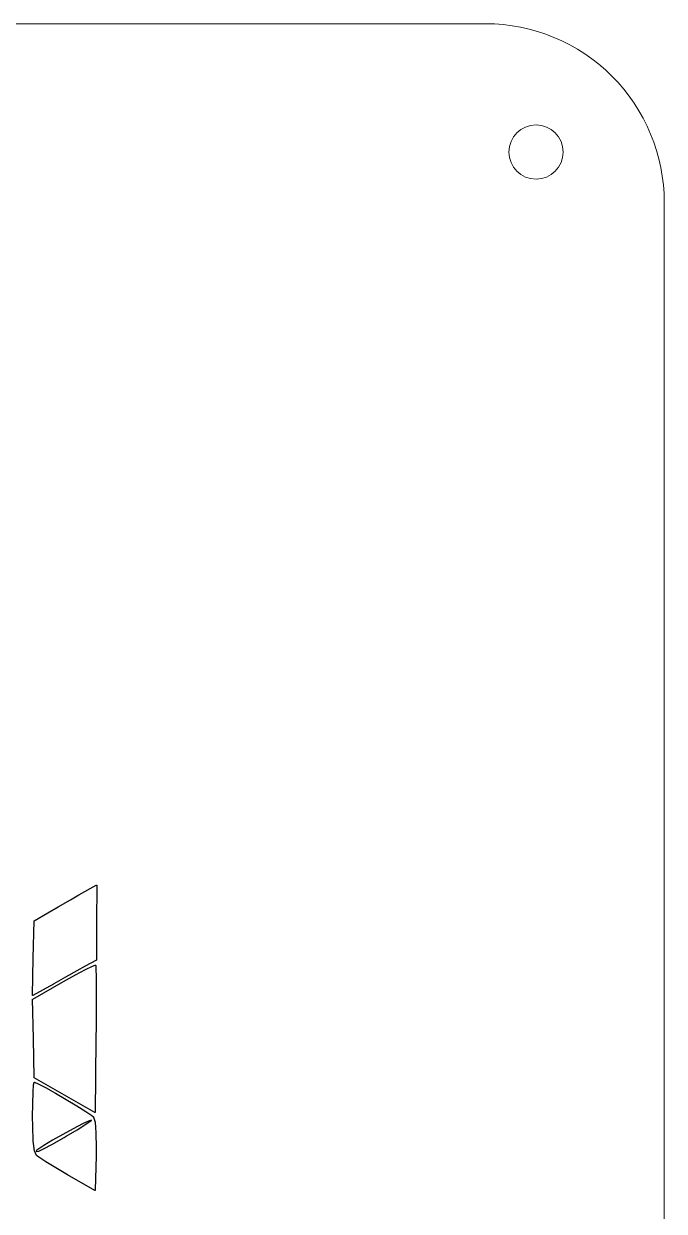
# Model space of a CAD drawing. Header units: inches. Extents: x 37 to 422, y 22 to 313.
# Drawn here: x 384.8 to 420.7, y 246.7 to 313.1 of the extents above; entities that cross this region are included whole.
import ezdxf

# ---------------------------------------------------------------- set-up
doc = ezdxf.new("R2010")
doc.units = ezdxf.units.IN
doc.header["$MEASUREMENT"] = 0
doc.layers.add('Cutout', color=7, linetype='Continuous', lineweight=0, true_color=0xde3535)
doc.layers.add('Etching', color=142, linetype='Continuous')

msp = doc.modelspace()

# ---------------------------------------------------------------- linework, layer by layer
at = {"layer": 'Cutout'}
msp.add_lwpolyline([(298.25, 197.032, -0.414214), (288.25, 207.032), (288.25, 303.122, -0.414214), (298.25, 313.122), (410.7, 313.122, -0.414214), (420.7, 303.122), (420.7, 207.032, -0.414214), (410.7, 197.032)], format="xyb", close=True, dxfattribs=at)
at = {"layer": 'Cutout', "lineweight": 0}
msp.add_circle((413.522, 305.943), 1.52, dxfattribs=at)
at = {"layer": 'Etching', "linetype": 'Continuous'}
for p, q in [((387.928, 264.369), (388.9, 264.923)), ((388.9, 264.923), (388.903, 264.924)), ((388.903, 264.924), (388.906, 264.924)), ((388.906, 264.924), (388.906, 264.925)), ((388.906, 264.925), (388.909, 264.924)), ((388.906, 264.924), (388.906, 264.924)), ((388.909, 264.924), (388.912, 264.924)), ((388.912, 264.924), (388.912, 264.924)), ((388.912, 264.924), (388.912, 264.924)), ((388.912, 264.924), (388.915, 264.924)), ((388.915, 264.924), (388.915, 264.923)), ((388.915, 264.923), (388.915, 264.923)), ((388.915, 264.923), (388.915, 264.923)), ((388.915, 264.923), (388.918, 264.921)), ((388.918, 264.921), (388.921, 264.919)), ((388.921, 264.919), (388.921, 264.919)), ((388.921, 264.919), (388.921, 264.919)), ((388.921, 264.919), (388.921, 264.917)), ((388.921, 264.917), (388.924, 264.915)), ((388.924, 264.91), (388.921, 262.823)), ((388.924, 264.915), (388.924, 264.915)), ((388.924, 264.915), (388.924, 264.915)), ((388.924, 264.915), (388.924, 264.912)), ((388.924, 264.912), (388.924, 264.91)), ((386.773, 263.707), (387.466, 264.105)), ((387.466, 264.105), (387.928, 264.369)), ((387.466, 264.105), (387.466, 264.105)), ((387.466, 264.105), (387.466, 264.105)), ((387.928, 264.369), (387.928, 264.369)), ((387.928, 264.369), (387.928, 264.369)), ((385.429, 262.928), (386.191, 263.371)), ((386.191, 263.372), (386.773, 263.707)), ((386.191, 263.371), (386.191, 263.372)), ((386.191, 263.371), (386.191, 263.371)), ((386.773, 263.707), (386.773, 263.707)), ((386.773, 263.707), (386.773, 263.707)), ((385.375, 260.835), (385.423, 262.915)), ((385.423, 262.92), (385.426, 262.922)), ((385.423, 262.917), (385.423, 262.92)), ((385.423, 262.92), (385.423, 262.92)), ((385.423, 262.92), (385.423, 262.92)), ((385.423, 262.915), (385.423, 262.917)), ((385.426, 262.925), (385.429, 262.926)), ((385.426, 262.924), (385.426, 262.925)), ((385.426, 262.922), (385.426, 262.924)), ((385.426, 262.924), (385.426, 262.924)), ((385.429, 262.926), (385.429, 262.928)), ((388.921, 262.823), (388.921, 262.823)), ((388.921, 262.823), (388.921, 260.736)), ((385.327, 258.754), (385.375, 260.835)), ((385.375, 260.835), (385.375, 260.835)), ((388.912, 260.723), (388.279, 260.377)), ((388.915, 260.725), (388.912, 260.723)), ((388.912, 260.723), (388.912, 260.723)), ((388.912, 260.723), (388.912, 260.723)), ((388.918, 260.727), (388.915, 260.725)), ((388.921, 260.731), (388.918, 260.729)), ((388.918, 260.729), (388.918, 260.727)), ((388.918, 260.727), (388.918, 260.727)), ((388.918, 260.727), (388.918, 260.727)), ((388.921, 260.736), (388.921, 260.736)), ((388.921, 260.736), (388.921, 260.736)), ((388.921, 260.736), (388.921, 260.733)), ((388.921, 260.733), (388.921, 260.731)), ((388.921, 260.731), (388.921, 260.731)), ((388.921, 260.731), (388.921, 260.731)), ((387.061, 259.525), (387.739, 259.902)), ((387.811, 260.118), (387.178, 259.767)), ((387.739, 259.902), (388.303, 260.201)), ((387.739, 259.902), (387.739, 259.902)), ((387.739, 259.902), (387.739, 259.902)), ((388.279, 260.377), (387.811, 260.118)), ((388.279, 260.377), (388.279, 260.377)), ((388.303, 260.201), (388.693, 260.39)), ((388.303, 260.201), (388.303, 260.201)), ((388.303, 260.201), (388.303, 260.201)), ((388.693, 260.391), (388.846, 260.44)), ((388.693, 260.39), (388.693, 260.391)), ((388.693, 260.391), (388.693, 260.391)), ((388.846, 260.44), (388.849, 260.44)), ((388.849, 260.44), (388.849, 260.441)), ((388.849, 260.441), (388.849, 260.441)), ((388.849, 260.441), (388.852, 260.441)), ((388.852, 260.441), (388.852, 260.441)), ((388.852, 260.441), (388.855, 260.441)), ((388.852, 260.441), (388.852, 260.441)), ((388.855, 260.441), (388.858, 260.44)), ((388.858, 260.44), (388.858, 260.44)), ((388.858, 260.44), (388.858, 260.44)), ((388.858, 260.44), (388.861, 260.439)), ((388.861, 260.439), (388.861, 260.437)), ((388.861, 260.437), (388.861, 260.437)), ((388.861, 260.437), (388.861, 260.437)), ((388.861, 260.437), (388.864, 260.435)), ((388.864, 260.435), (388.864, 260.433)), ((388.864, 260.433), (388.864, 260.433)), ((388.864, 260.433), (388.864, 260.433)), ((388.864, 260.433), (388.867, 260.43)), ((388.867, 260.43), (388.867, 260.428)), ((388.867, 260.428), (388.867, 260.428)), ((388.867, 260.428), (388.867, 260.427)), ((388.867, 260.427), (388.882, 260.248)), ((388.882, 260.248), (388.882, 260.247)), ((388.882, 260.247), (388.882, 260.247)), ((388.882, 260.247), (388.894, 259.776)), ((385.342, 258.548), (387.061, 259.525)), ((386.497, 259.386), (385.348, 258.741)), ((386.521, 259.398), (386.497, 259.386)), ((387.178, 259.767), (386.521, 259.398)), ((386.521, 259.398), (386.521, 259.398)), ((387.061, 259.525), (387.061, 259.525)), ((387.061, 259.525), (387.061, 259.525)), ((388.894, 259.776), (388.894, 259.776)), ((388.894, 259.776), (388.894, 259.776)), ((388.894, 259.776), (388.897, 259.06)), ((385.327, 258.752), (385.327, 258.754)), ((385.327, 258.754), (385.327, 258.754)), ((385.327, 258.754), (385.327, 258.754)), ((385.327, 258.749), (385.327, 258.752)), ((385.33, 258.747), (385.327, 258.749)), ((385.327, 258.749), (385.327, 258.749)), ((385.327, 258.749), (385.327, 258.749)), ((385.33, 258.744), (385.33, 258.747)), ((385.333, 258.743), (385.33, 258.744)), ((385.33, 258.744), (385.33, 258.744)), ((385.33, 258.744), (385.33, 258.744)), ((385.333, 258.741), (385.333, 258.743)), ((385.336, 258.74), (385.333, 258.741)), ((385.333, 258.741), (385.333, 258.741)), ((385.333, 258.741), (385.333, 258.741)), ((385.333, 258.537), (385.333, 258.54)), ((385.333, 258.54), (385.336, 258.54)), ((385.333, 258.535), (385.333, 258.537)), ((385.378, 256.341), (385.333, 258.535)), ((385.333, 258.535), (385.333, 258.535)), ((385.333, 258.535), (385.333, 258.535)), ((385.339, 258.739), (385.336, 258.74)), ((385.336, 258.545), (385.339, 258.546)), ((385.336, 258.544), (385.336, 258.545)), ((385.336, 258.545), (385.336, 258.545)), ((385.336, 258.542), (385.336, 258.544)), ((385.336, 258.54), (385.336, 258.542)), ((385.336, 258.54), (385.336, 258.54)), ((385.342, 258.739), (385.339, 258.739)), ((385.339, 258.739), (385.339, 258.739)), ((385.339, 258.739), (385.339, 258.739)), ((385.339, 258.546), (385.342, 258.548)), ((385.345, 258.739), (385.342, 258.739)), ((385.342, 258.548), (385.342, 258.548)), ((385.342, 258.548), (385.342, 258.548)), ((385.348, 258.74), (385.345, 258.739)), ((385.345, 258.739), (385.345, 258.739)), ((385.345, 258.739), (385.345, 258.739)), ((385.348, 258.741), (385.348, 258.741)), ((385.348, 258.741), (385.348, 258.741)), ((385.348, 258.741), (385.348, 258.74)), ((388.897, 259.06), (388.897, 259.06)), ((388.897, 259.06), (388.897, 259.06)), ((388.897, 259.06), (388.897, 258.147)), ((388.897, 258.147), (388.891, 257.084)), ((388.897, 258.147), (388.897, 258.147)), ((388.897, 258.147), (388.897, 258.147)), ((388.891, 257.084), (388.885, 256.283)), ((388.891, 257.084), (388.891, 257.084)), ((388.891, 257.084), (388.891, 257.084)), ((385.423, 254.148), (385.378, 256.341)), ((388.885, 256.283), (388.84, 252.203)), ((388.885, 256.283), (388.885, 256.283)), ((388.885, 256.283), (388.885, 256.283)), ((385.393, 253.743), (385.423, 253.882)), ((385.423, 254.145), (385.423, 254.148)), ((385.423, 254.143), (385.423, 254.145)), ((385.423, 254.142), (385.423, 254.143)), ((385.426, 254.14), (385.423, 254.142)), ((385.423, 254.142), (385.423, 254.142)), ((385.423, 253.882), (385.426, 253.884)), ((385.426, 254.138), (385.426, 254.14)), ((385.429, 254.136), (385.426, 254.138)), ((385.426, 254.138), (385.426, 254.138)), ((385.426, 254.138), (385.426, 254.138)), ((385.426, 253.887), (385.429, 253.888)), ((385.426, 253.886), (385.426, 253.887)), ((385.426, 253.884), (385.426, 253.886)), ((385.426, 253.886), (385.426, 253.886)), ((385.429, 254.135), (385.429, 254.136)), ((388.816, 252.19), (385.429, 254.135)), ((385.429, 253.89), (385.432, 253.891)), ((385.429, 253.888), (385.429, 253.89)), ((385.429, 253.89), (385.429, 253.89)), ((385.429, 253.89), (385.429, 253.89)), ((385.432, 253.891), (385.435, 253.893)), ((385.435, 253.893), (385.435, 253.893)), ((385.435, 253.893), (385.435, 253.893)), ((385.435, 253.893), (385.438, 253.893)), ((385.438, 253.893), (385.438, 253.893)), ((385.438, 253.893), (385.441, 253.893)), ((385.438, 253.893), (385.438, 253.893)), ((385.438, 253.893), (385.438, 253.893)), ((385.441, 253.893), (385.444, 253.892)), ((385.444, 253.892), (385.444, 253.892)), ((385.444, 253.892), (385.444, 253.892)), ((385.444, 253.892), (385.444, 253.892)), ((385.444, 253.892), (385.648, 253.809)), ((385.345, 252.703), (385.363, 253.326)), ((385.363, 253.327), (385.393, 253.741)), ((385.363, 253.326), (385.363, 253.327)), ((385.363, 253.327), (385.363, 253.327)), ((385.393, 253.742), (385.393, 253.743)), ((385.393, 253.741), (385.393, 253.742)), ((385.648, 253.809), (385.648, 253.809)), ((385.648, 253.809), (385.648, 253.809)), ((385.648, 253.809), (386.062, 253.591)), ((386.062, 253.591), (386.062, 253.59)), ((386.062, 253.59), (386.062, 253.59)), ((386.062, 253.59), (386.611, 253.281)), ((386.611, 253.281), (386.611, 253.281)), ((386.611, 253.281), (386.611, 253.281)), ((386.611, 253.281), (387.223, 252.925)), ((385.339, 251.938), (385.345, 252.703)), ((385.345, 252.703), (385.345, 252.703)), ((385.345, 252.703), (385.345, 252.703)), ((387.223, 252.925), (387.223, 252.925)), ((387.223, 252.925), (387.223, 252.925)), ((387.223, 252.925), (387.817, 252.567)), ((387.817, 252.567), (387.817, 252.567)), ((387.817, 252.567), (387.817, 252.567)), ((387.817, 252.567), (388.318, 252.252)), ((385.339, 251.937), (385.339, 251.938)), ((385.339, 251.938), (385.339, 251.938)), ((385.342, 251.45), (385.339, 251.937)), ((388.318, 252.252), (388.318, 252.252)), ((388.318, 252.252), (388.318, 252.252)), ((388.318, 252.252), (388.654, 252.024)), ((388.654, 252.024), (388.654, 252.023)), ((388.654, 252.023), (388.657, 252.023)), ((388.657, 252.023), (388.744, 251.947)), ((388.744, 251.947), (388.747, 251.946)), ((388.747, 251.946), (388.747, 251.944)), ((388.747, 251.944), (388.747, 251.944)), ((388.747, 251.944), (388.75, 251.943)), ((388.75, 251.943), (388.75, 251.941)), ((388.75, 251.941), (388.75, 251.94)), ((388.75, 251.94), (388.834, 251.656)), ((388.819, 252.189), (388.816, 252.19)), ((388.822, 252.189), (388.819, 252.189)), ((388.825, 252.189), (388.822, 252.189)), ((388.822, 252.189), (388.822, 252.189)), ((388.822, 252.189), (388.822, 252.189)), ((388.828, 252.189), (388.825, 252.189)), ((388.825, 252.189), (388.825, 252.189)), ((388.825, 252.189), (388.825, 252.189)), ((388.831, 252.19), (388.828, 252.189)), ((388.828, 252.189), (388.828, 252.189)), ((388.834, 252.192), (388.831, 252.19)), ((388.831, 252.19), (388.831, 252.19)), ((388.831, 252.19), (388.831, 252.19)), ((388.837, 252.196), (388.834, 252.194)), ((388.834, 252.194), (388.834, 252.194)), ((388.834, 252.194), (388.834, 252.194)), ((388.834, 252.194), (388.834, 252.192)), ((388.84, 252.203), (388.837, 252.201)), ((388.837, 252.201), (388.837, 252.198)), ((388.837, 252.198), (388.837, 252.198)), ((388.837, 252.198), (388.837, 252.198)), ((388.837, 252.198), (388.837, 252.196)), ((385.342, 251.449), (385.342, 251.45)), ((385.342, 251.45), (385.342, 251.45)), ((385.375, 250.598), (385.342, 251.449)), ((387.613, 251.29), (387.028, 250.97)), ((387.214, 250.866), (387.838, 251.231)), ((388.132, 251.56), (387.613, 251.29)), ((387.838, 251.231), (388.321, 251.536)), ((388.51, 251.74), (388.132, 251.56)), ((388.321, 251.536), (388.606, 251.743)), ((388.63, 251.775), (388.51, 251.74)), ((388.606, 251.743), (388.63, 251.775)), ((388.834, 251.656), (388.834, 251.654)), ((388.834, 251.654), (388.834, 251.653)), ((388.834, 251.653), (388.882, 251.069)), ((385.375, 250.597), (385.375, 250.598)), ((385.375, 250.598), (385.375, 250.598)), ((385.441, 250.054), (385.375, 250.597)), ((386.452, 250.643), (385.96, 250.351)), ((386.41, 250.411), (387.109, 250.806)), ((387.028, 250.97), (386.452, 250.643)), ((387.109, 250.806), (387.214, 250.866)), ((387.109, 250.806), (387.109, 250.806)), ((388.882, 251.069), (388.882, 251.068)), ((388.882, 251.068), (388.882, 251.068)), ((388.882, 251.068), (388.894, 250.221)), ((385.444, 250.053), (385.441, 250.054)), ((385.444, 250.052), (385.444, 250.053)), ((385.444, 250.053), (385.444, 250.053)), ((385.444, 250.05), (385.444, 250.052)), ((385.549, 249.795), (385.444, 250.05)), ((385.444, 250.05), (385.444, 250.05)), ((385.63, 250.136), (385.54, 250.053)), ((385.54, 250.053), (385.561, 250.017)), ((385.561, 250.017), (385.678, 250.039)), ((385.96, 250.351), (385.63, 250.136)), ((385.678, 250.039), (385.948, 250.163)), ((385.948, 250.163), (386.41, 250.411)), ((388.894, 250.221), (388.888, 249.78)), ((388.894, 250.221), (388.894, 250.221)), ((388.894, 250.221), (388.894, 250.221)), ((385.552, 249.794), (385.549, 249.795)), ((385.552, 249.792), (385.552, 249.794)), ((385.552, 249.791), (385.552, 249.792)), ((385.552, 249.792), (385.552, 249.792)), ((385.555, 249.79), (385.552, 249.791)), ((385.555, 249.789), (385.555, 249.79)), ((385.684, 249.693), (385.555, 249.789)), ((386.074, 249.442), (385.684, 249.693)), ((385.684, 249.693), (385.684, 249.693)), ((385.684, 249.693), (385.684, 249.693)), ((386.074, 249.441), (386.074, 249.442)), ((386.632, 249.1), (386.074, 249.441)), ((386.074, 249.441), (386.074, 249.441)), ((388.888, 249.78), (388.84, 247.847)), ((388.888, 249.78), (388.888, 249.78)), ((388.888, 249.78), (388.888, 249.78)), ((386.635, 249.1), (386.632, 249.1)), ((386.632, 249.1), (386.632, 249.1)), ((387.292, 248.713), (386.635, 249.1)), ((388.816, 247.834), (387.292, 248.713)), ((387.292, 248.713), (387.292, 248.713)), ((387.292, 248.713), (387.292, 248.713)), ((388.819, 247.833), (388.816, 247.834)), ((388.822, 247.833), (388.819, 247.833)), ((388.825, 247.833), (388.822, 247.833)), ((388.822, 247.833), (388.822, 247.833)), ((388.822, 247.833), (388.822, 247.833)), ((388.828, 247.833), (388.825, 247.833)), ((388.825, 247.833), (388.825, 247.833)), ((388.825, 247.833), (388.825, 247.833)), ((388.831, 247.834), (388.828, 247.833)), ((388.828, 247.833), (388.828, 247.833)), ((388.834, 247.836), (388.831, 247.834)), ((388.831, 247.834), (388.831, 247.834)), ((388.831, 247.834), (388.831, 247.834)), ((388.837, 247.84), (388.834, 247.838)), ((388.834, 247.838), (388.834, 247.838)), ((388.834, 247.838), (388.834, 247.837)), ((388.834, 247.837), (388.834, 247.836)), ((388.84, 247.847), (388.837, 247.845)), ((388.837, 247.845), (388.837, 247.842)), ((388.837, 247.842), (388.837, 247.842)), ((388.837, 247.842), (388.837, 247.842)), ((388.837, 247.842), (388.837, 247.84))]:
    msp.add_line(p, q, dxfattribs=at)

doc.saveas('drawing.dxf')
